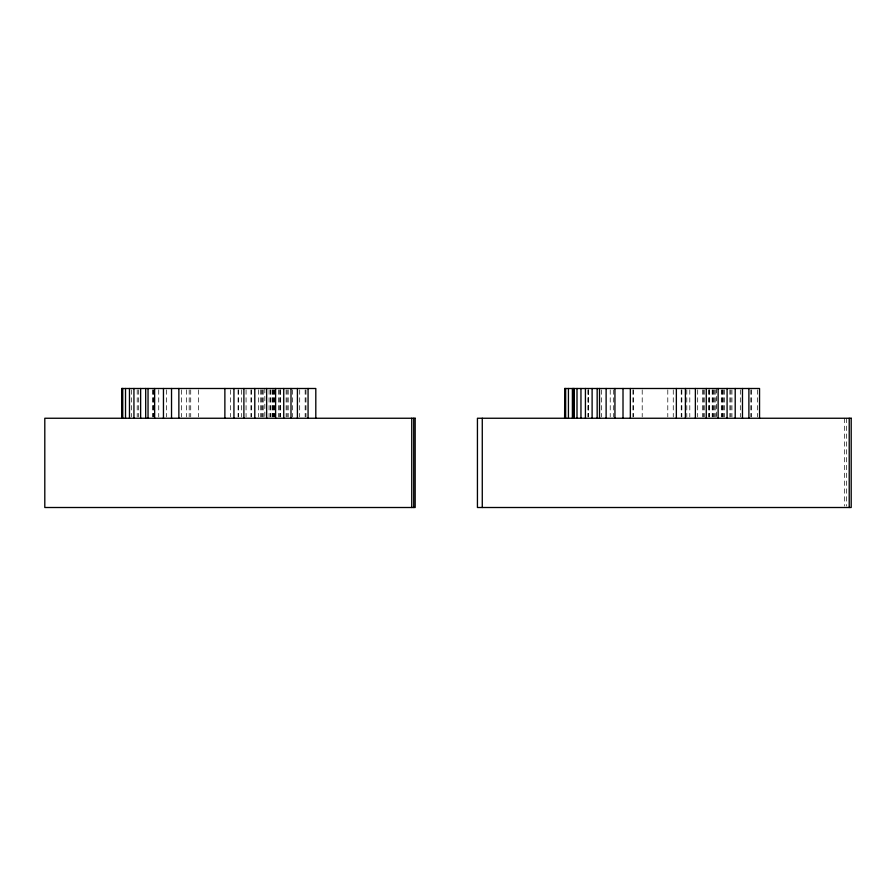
<?xml version="1.0" encoding="UTF-8"?>
<svg xmlns="http://www.w3.org/2000/svg" width="896" height="896" viewBox="0 0 896 896"><rect width="100%" height="100%" fill="white"/><g stroke="black" fill="none" stroke-linecap="round" stroke-linejoin="round"><path stroke-width="0.67" stroke-dasharray="4.48 3.36" d="M846.362 418.253L846.362 506.106M844.379 418.253L844.379 506.106M757.456 389.85L757.456 416.898M751.195 389.85L751.195 416.898M750.971 389.85L750.971 416.898M740.32 389.85L740.32 416.898M731.942 389.85L731.942 416.898M730.845 389.85L730.845 416.898M729.882 389.85L729.882 416.898M724.371 389.85L724.371 416.898M723.363 389.85L723.363 416.898M722.277 389.85L722.277 416.898M722.131 389.85L722.131 416.898M721.314 389.85L721.314 416.898M716.318 388.494L716.318 416.898M715.803 389.85L715.803 416.898M714.683 389.85L714.683 416.898M713.563 389.85L713.563 416.898M712.824 389.85L712.824 416.898M712.197 389.85L712.197 416.898M709.565 389.85L709.565 416.898M709.218 389.85L709.218 416.898M708.467 389.85L708.467 416.898M704.245 389.85L704.245 416.898M703.629 389.85L703.629 416.898M702.419 389.85L702.419 416.898M697.693 389.85L697.693 416.898M689.797 389.85L689.797 416.898M686.795 389.85L686.795 416.898M681.834 389.85L681.834 416.898M681.229 389.85L681.229 416.898M673.266 389.85L673.266 416.898M667.789 389.85L667.789 416.898M642.208 389.85L642.208 416.898M633.64 389.85L633.64 416.898M632.923 389.85L632.923 416.898M613.693 389.85L613.693 416.898M610.221 389.85L610.221 416.898M601.653 389.85L601.653 416.898M588.594 389.85L588.594 416.898M588.235 389.85L588.235 416.898M587.989 389.85L587.989 416.898M305.973 389.85L305.973 416.898M305.155 389.85L305.155 416.898M299.712 389.85L299.678 416.898M292.555 389.85L292.555 416.898M288.198 389.85L288.198 416.898M287.112 389.85L287.112 416.898M286.138 389.85L286.138 416.898M280.638 389.85L280.638 416.898M280.459 389.85L280.459 416.898M279.373 389.85L279.373 416.898M278.398 389.85L278.398 416.898M274.4 389.85L274.4 416.898M274.053 389.85L274.053 416.898M273.302 389.85L273.302 416.898M272.888 389.85L272.888 416.898M272.586 389.85L272.586 416.898M270.95 389.85L270.95 416.898M270.648 389.85L270.648 416.898M269.08 389.85L269.08 416.898M264.835 388.494L264.835 416.898M263.2 389.85L263.2 416.898M262.528 389.85L262.528 416.898M261.341 389.85L261.341 416.898M260.725 389.85L260.725 416.898M258.686 389.85L258.686 416.898M251.63 389.85L251.63 416.898M250.947 389.85L250.947 416.898M246.064 389.85L246.064 416.898M241.674 389.85L241.674 416.898M238.314 389.85L238.314 416.898M238.101 389.85L238.101 416.898M230.362 389.85L230.362 416.898M198.475 389.85L198.475 416.898M190.725 389.85L190.725 416.898M189.19 389.85L189.19 416.898M186.603 389.85L186.603 416.898M181.44 389.85L181.44 416.898M166.488 389.85L166.488 416.898M158.738 389.85L158.738 416.898M153.429 389.85L153.429 416.898M153.059 389.85L153.059 416.898M152.824 389.85L152.824 416.898M138.533 389.85L138.533 416.898M137.211 389.85L137.211 416.898M131.454 389.85L131.454 416.898"/><path stroke-width="1.34" d="M564.614 388.494L759.55 388.494L759.55 418.253M849.218 418.253L849.218 507.506M748.888 388.494L748.888 418.253M742.47 388.494L742.47 418.253M735.213 388.494L735.213 418.253M727.093 388.494L727.093 418.253M718.133 388.494L718.133 418.253M706.272 388.494L706.272 418.253M695.374 388.494L695.374 418.253M685.406 388.494L685.406 418.253M676.357 388.494L676.357 418.253M630.347 388.494L630.347 418.253M623.011 388.494L623.011 418.253M614.936 388.494L614.936 418.253M606.122 388.494L606.122 418.253M599.525 388.494L599.525 418.253M597.162 388.494L597.162 418.253M592.11 388.494L592.11 418.253M585.424 388.494L585.424 418.253M580.955 388.494L580.955 418.253M577.002 388.494L577.002 418.253M574.235 388.494L574.235 418.253M573.675 388.494L573.675 418.253M573.194 388.494L573.306 418.253M572.387 388.494L572.387 418.253M568.434 388.494L568.434 418.253M565.656 388.494L565.656 418.253M564.738 388.494L564.614 418.253M482.272 418.253L482.272 507.506M413.728 418.253L413.728 507.506M411.746 418.253L411.746 507.506M315.806 418.253L315.806 388.494L121.71 388.494L121.71 418.253M308.067 388.494L308.067 418.253M297.416 388.494L297.416 418.253M290.998 388.494L290.998 418.253M283.73 388.494L283.73 418.253M275.61 388.494L275.61 418.253M266.65 388.494L266.65 418.253M254.789 388.494L254.789 418.253M243.891 388.494L243.891 418.253M233.934 388.494L233.934 418.253M224.874 388.494L224.874 418.253M178.864 388.494L178.864 418.253M171.528 388.494L171.528 418.253M163.453 388.494L163.453 418.253M154.638 388.494L154.638 418.253M148.042 388.494L148.042 418.253M145.69 388.494L145.69 418.253M140.627 388.494L140.627 418.253M133.941 388.494L133.941 418.253M129.472 388.494L129.472 418.253M125.518 388.494L125.518 418.253M122.752 388.494L122.752 418.253M122.192 388.494L122.192 418.253M121.834 388.494L121.834 418.253M415.173 418.253L44.8 418.253L44.8 507.506L415.173 507.506L415.173 418.253M851.2 418.253L477.434 418.253L477.434 507.506L851.2 507.506L851.2 418.253"/></g></svg>
